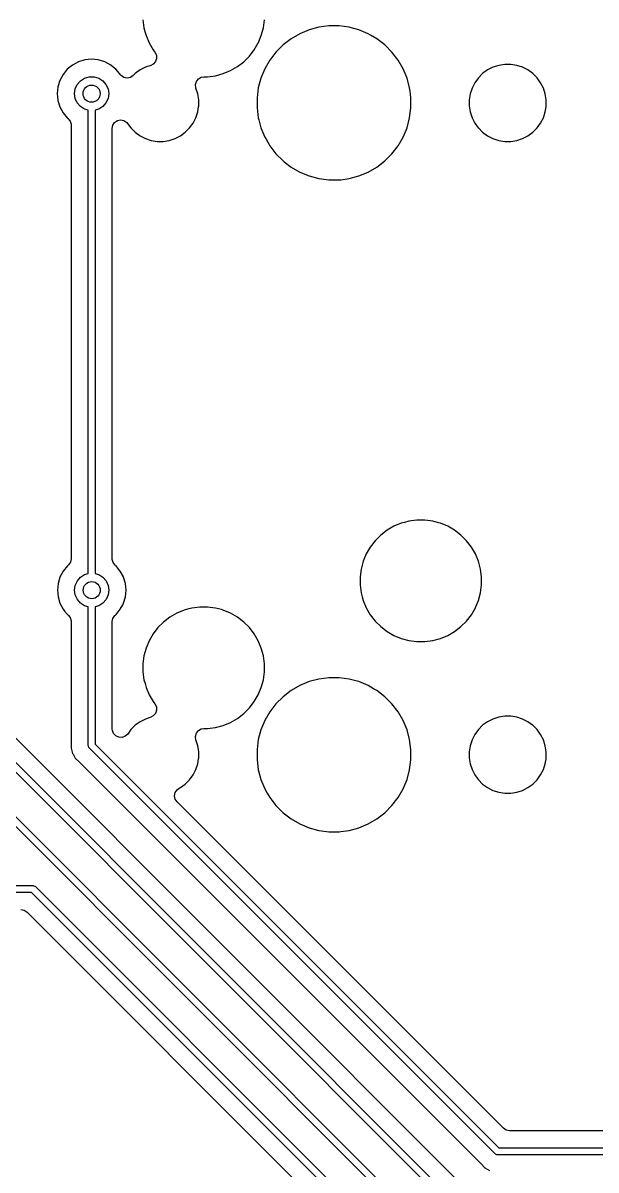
# Model space of a CAD drawing. Extents: x 17 to 170, y -181 to -32.
# Drawn here: x 97.33 to 114.09, y -122.61 to -89.09 of the extents above; entities that cross this region are included whole.
import ezdxf

# ---------------------------------------------------------------- set-up
doc = ezdxf.new("R2010")
doc.units = 0
doc.layers.add('BLACK', color=7, linetype='CONTINUOUS')

msp = doc.modelspace()

# ---------------------------------------------------------------- linework, layer by layer
at = {"layer": 'BLACK', "linetype": 'CONTINUOUS'}
for p, q in [((100.8395, -89.001372), (100.869879, -89.232126)), ((104.360121, -89.232126), (104.3905, -89.001372)), ((106.277493, -89.1745), (105.985011, -89.213006)), ((106.277494, -89.1745), (106.277493, -89.1745)), ((106.572506, -89.1745), (106.277494, -89.1745)), ((106.572507, -89.1745), (106.572506, -89.1745)), ((106.864989, -89.213006), (106.572507, -89.1745)), ((100.869879, -89.232126), (100.898975, -89.340712)), ((100.898975, -89.340712), (100.93012, -89.456948)), ((100.93012, -89.456948), (101.019179, -89.671958)), ((104.216636, -89.657917), (104.299879, -89.456948)), ((104.299879, -89.456945), (104.299882, -89.45694)), ((104.299879, -89.456948), (104.299879, -89.456945)), ((104.299882, -89.45694), (104.360121, -89.232126)), ((105.427496, -89.402255), (105.17201, -89.549759)), ((105.4275, -89.402253), (105.427496, -89.402255)), ((105.700049, -89.28936), (105.4275, -89.402253)), ((105.985011, -89.213006), (105.700049, -89.28936)), ((106.864993, -89.213007), (106.864988, -89.213006)), ((106.864988, -89.213006), (106.864989, -89.213006)), ((106.962131, -89.239035), (106.864993, -89.213007)), ((107.14995, -89.28936), (106.962131, -89.239035)), ((107.422499, -89.402253), (107.14995, -89.28936)), ((107.422503, -89.402255), (107.422499, -89.402253)), ((107.422505, -89.402256), (107.422503, -89.402255)), ((107.422507, -89.402257), (107.422505, -89.402256)), ((107.489551, -89.440965), (107.422507, -89.402257)), ((107.677989, -89.549759), (107.489551, -89.440965)), ((101.019179, -89.671958), (101.019184, -89.671967)), ((101.019184, -89.671967), (101.019185, -89.671969)), ((101.019185, -89.671969), (101.135558, -89.873532)), ((104.094442, -89.873532), (104.210815, -89.671969)), ((104.210815, -89.671969), (104.216636, -89.657917)), ((104.937963, -89.729349), (104.729349, -89.937963)), ((105.172005, -89.549762), (104.937963, -89.729349)), ((105.17201, -89.549759), (105.172005, -89.549762)), ((107.677994, -89.549762), (107.677989, -89.549759)), ((107.912036, -89.729349), (107.677994, -89.549762)), ((107.912037, -89.72935), (107.912036, -89.729349)), ((107.912042, -89.729354), (107.912037, -89.72935)), ((108.120646, -89.937958), (107.912042, -89.729354)), ((99.142042, -90.167927), (98.953448, -90.225137)), ((99.338174, -90.148611), (99.142042, -90.167927)), ((99.534305, -90.167927), (99.338174, -90.148611)), ((99.722899, -90.225137), (99.534305, -90.167927)), ((101.135558, -89.873532), (101.13556, -89.873535)), ((101.13556, -89.873535), (101.135561, -89.873536)), ((101.135561, -89.873536), (101.188925, -89.943082)), ((101.188925, -89.943082), (101.231896, -90.030217)), ((101.23825, -90.127164), (101.20702, -90.219163)), ((101.231896, -90.030217), (101.23825, -90.127164)), ((103.788181, -90.222756), (103.952756, -90.058181)), ((103.952756, -90.058181), (104.094442, -89.873532)), ((104.549759, -90.17201), (104.402255, -90.427496)), ((104.549762, -90.172005), (104.549759, -90.17201)), ((104.729349, -89.937963), (104.549762, -90.172005)), ((108.300238, -90.172006), (108.120646, -89.937958)), ((108.447743, -90.427493), (108.300238, -90.172006)), ((98.627288, -90.443072), (98.502262, -90.595415)), ((98.627294, -90.443066), (98.627288, -90.443072)), ((98.779637, -90.31804), (98.627294, -90.443066)), ((98.95344, -90.22514), (98.779637, -90.31804)), ((98.953448, -90.225137), (98.95344, -90.22514)), ((99.722907, -90.22514), (99.722899, -90.225137)), ((99.89671, -90.31804), (99.722907, -90.22514)), ((99.971718, -90.379598), (99.89671, -90.31804)), ((100.049057, -90.443069), (99.971718, -90.379598)), ((100.15037, -90.566519), (100.049057, -90.443069)), ((100.75511, -90.462385), (100.611787, -90.566516)), ((100.912947, -90.381963), (100.75511, -90.462385)), ((100.912965, -90.381955), (100.912947, -90.381963)), ((101.068325, -90.331476), (100.912965, -90.381955)), ((101.142961, -90.292208), (101.068325, -90.331476)), ((101.20702, -90.219163), (101.142961, -90.292208)), ((103.186948, -90.569879), (103.401958, -90.48082)), ((103.401958, -90.48082), (103.401961, -90.480818)), ((103.401961, -90.480818), (103.401969, -90.480815)), ((103.401969, -90.480815), (103.603532, -90.364442)), ((103.603532, -90.364442), (103.788181, -90.222756)), ((104.402253, -90.4275), (104.28936, -90.700049)), ((104.402255, -90.427496), (104.402253, -90.4275)), ((108.560639, -90.700048), (108.447743, -90.427493)), ((110.91511, -90.462385), (110.771789, -90.566514)), ((111.072947, -90.381963), (110.91511, -90.462385)), ((111.072956, -90.381959), (111.072947, -90.381963)), ((111.072958, -90.381958), (111.072956, -90.381958)), ((111.072956, -90.381958), (111.072956, -90.381959)), ((111.241445, -90.327214), (111.072958, -90.381958)), ((111.241448, -90.327213), (111.241445, -90.327214)), ((111.24145, -90.327213), (111.241448, -90.327213)), ((111.241456, -90.327211), (111.24145, -90.327213)), ((111.416411, -90.2995), (111.241456, -90.327211)), ((111.416421, -90.2995), (111.416411, -90.2995)), ((111.593579, -90.2995), (111.416421, -90.2995)), ((111.593588, -90.2995), (111.593579, -90.2995)), ((111.768543, -90.327211), (111.593588, -90.2995)), ((111.768549, -90.327213), (111.768543, -90.327211)), ((111.768555, -90.327214), (111.768549, -90.327213)), ((111.937042, -90.381958), (111.768555, -90.327214)), ((111.93705, -90.381962), (111.937042, -90.381958)), ((111.937052, -90.381963), (111.93705, -90.381962)), ((112.094889, -90.462385), (111.937052, -90.381963)), ((112.23821, -90.566514), (112.094889, -90.462385)), ((98.409359, -90.769226), (98.352149, -90.95782)), ((98.409362, -90.769218), (98.409359, -90.769226)), ((98.502262, -90.595415), (98.409362, -90.769218)), ((98.917547, -90.883632), (99.010744, -90.776077)), ((99.010744, -90.776077), (99.130466, -90.699136)), ((99.130466, -90.699136), (99.267017, -90.659041)), ((99.267017, -90.659041), (99.409331, -90.659041)), ((99.409331, -90.659041), (99.545882, -90.699136)), ((99.545882, -90.699136), (99.665604, -90.776077)), ((99.665604, -90.776077), (99.758801, -90.883632)), ((100.181845, -90.604871), (100.15037, -90.566519)), ((100.182502, -90.604331), (100.181845, -90.604871)), ((100.200229, -90.625931), (100.182502, -90.604331)), ((100.28101, -90.679908), (100.200229, -90.625931)), ((100.376298, -90.698863), (100.28101, -90.679908)), ((100.471586, -90.67991), (100.376298, -90.698863)), ((100.552368, -90.625934), (100.471586, -90.67991)), ((100.611783, -90.566519), (100.552368, -90.625934)), ((100.611787, -90.566516), (100.611783, -90.566519)), ((102.374507, -90.889962), (102.400879, -90.796455)), ((102.400879, -90.796455), (102.461028, -90.720158)), ((102.461028, -90.720158), (102.545795, -90.672686)), ((102.545795, -90.672686), (102.622739, -90.6605)), ((102.622739, -90.6605), (102.731372, -90.6605)), ((102.731372, -90.6605), (102.962126, -90.630121)), ((102.962126, -90.630121), (103.18694, -90.569882)), ((103.18694, -90.569882), (103.186945, -90.569879)), ((103.186945, -90.569879), (103.186948, -90.569879)), ((104.28936, -90.700049), (104.213006, -90.985011)), ((108.636993, -90.985007), (108.560639, -90.700048)), ((110.542385, -90.83511), (110.461963, -90.992947)), ((110.646514, -90.691789), (110.542385, -90.83511)), ((110.771789, -90.566514), (110.646514, -90.691789)), ((112.238214, -90.566517), (112.23821, -90.566514)), ((112.363483, -90.691786), (112.238214, -90.566517)), ((112.467614, -90.83511), (112.363483, -90.691786)), ((112.548042, -90.992958), (112.467614, -90.83511)), ((98.352149, -90.95782), (98.332833, -91.153952)), ((98.332833, -91.153952), (98.352149, -91.350083)), ((98.838174, -91.153952), (98.858428, -91.013086)), ((98.858428, -91.294818), (98.838174, -91.153952)), ((98.858428, -91.013086), (98.917547, -90.883632)), ((99.758801, -90.883632), (99.81792, -91.013086)), ((99.81792, -91.013086), (99.838174, -91.153952)), ((99.838174, -91.153952), (99.81792, -91.294818)), ((102.385925, -90.986444), (102.374507, -90.889962)), ((102.38804, -90.992955), (102.385925, -90.986444)), ((102.388042, -90.992958), (102.38804, -90.992955)), ((102.442786, -91.161445), (102.388042, -90.992958)), ((102.442787, -91.161454), (102.442786, -91.161445)), ((102.442788, -91.161456), (102.442787, -91.161454)), ((102.461167, -91.277493), (102.442788, -91.161456)), ((104.213006, -90.985011), (104.1745, -91.277493)), ((108.649323, -91.078663), (108.636993, -90.985007)), ((108.67496, -91.273396), (108.649323, -91.078663)), ((110.407211, -91.161456), (110.3795, -91.336411)), ((110.407213, -91.16145), (110.407211, -91.161456)), ((110.407214, -91.161445), (110.407213, -91.161448)), ((110.407213, -91.161448), (110.407213, -91.16145)), ((110.461958, -90.992958), (110.407214, -91.161445)), ((110.461963, -90.992947), (110.461958, -90.992956)), ((110.461958, -90.992956), (110.461958, -90.992958)), ((112.602786, -91.161445), (112.548042, -90.992958)), ((112.602787, -91.161454), (112.602786, -91.161445)), ((112.602788, -91.161456), (112.602787, -91.161454)), ((112.630499, -91.336411), (112.602788, -91.161456)), ((98.352149, -91.350083), (98.409359, -91.538677)), ((98.917547, -91.424272), (98.858428, -91.294818)), ((99.010744, -91.531827), (98.917547, -91.424272)), ((99.758801, -91.424272), (99.665604, -91.531827)), ((99.81792, -91.294818), (99.758801, -91.424272)), ((102.470499, -91.336411), (102.461167, -91.277493)), ((102.466524, -91.538685), (102.470499, -91.513588)), ((102.4705, -91.336423), (102.470499, -91.336411)), ((102.470499, -91.513588), (102.4705, -91.513576)), ((102.4705, -91.513576), (102.4705, -91.336423)), ((104.1745, -91.277493), (104.1745, -91.572506)), ((108.6755, -91.277494), (108.67496, -91.273396)), ((108.6755, -91.336411), (108.6755, -91.277494)), ((108.6755, -91.572506), (108.6755, -91.336411)), ((110.3795, -91.336411), (110.3795, -91.513588)), ((110.3795, -91.513588), (110.407211, -91.688543)), ((112.626524, -91.538685), (112.630499, -91.513588)), ((112.6305, -91.336423), (112.630499, -91.336411)), ((112.630499, -91.513588), (112.6305, -91.513576)), ((112.6305, -91.513576), (112.6305, -91.336423)), ((98.409359, -91.538677), (98.409362, -91.538685)), ((98.409362, -91.538685), (98.502262, -91.712488)), ((98.502262, -91.712488), (98.502264, -91.71249)), ((98.502264, -91.71249), (98.627291, -91.864835)), ((99.130466, -91.608768), (99.010744, -91.531827)), ((99.238174, -91.640393), (99.130466, -91.608768)), ((99.238174, -105.180678), (99.238174, -91.640393)), ((99.545882, -91.608768), (99.438174, -91.640393)), ((99.438174, -91.640393), (99.438174, -105.178533)), ((99.665604, -91.531827), (99.545882, -91.608768)), ((102.307614, -92.01489), (102.388042, -91.857042)), ((102.388042, -91.857042), (102.442786, -91.688555)), ((102.442786, -91.688555), (102.466524, -91.538685)), ((104.1745, -91.572506), (104.212985, -91.864831)), ((108.636993, -91.864993), (108.6755, -91.572506)), ((110.407211, -91.688543), (110.407213, -91.688549)), ((110.407213, -91.688549), (110.407214, -91.688555)), ((110.407214, -91.688555), (110.461958, -91.857042)), ((110.461958, -91.857042), (110.461959, -91.857043)), ((110.461959, -91.857043), (110.461963, -91.857052)), ((110.461963, -91.857052), (110.542385, -92.014889)), ((112.467614, -92.01489), (112.548042, -91.857042)), ((112.548042, -91.857042), (112.602786, -91.688555)), ((112.602786, -91.688555), (112.626524, -91.538685)), ((98.627291, -91.864835), (98.646639, -91.880714)), ((98.646639, -91.880714), (98.708272, -91.955814)), ((98.708272, -91.955814), (98.736475, -92.048786)), ((98.736475, -92.048786), (98.737674, -92.073192)), ((98.737674, -92.073192), (98.737674, -104.749804)), ((99.938674, -92.170516), (99.957628, -92.075228)), ((99.938674, -100.831912), (99.938674, -92.170516)), ((99.957628, -92.075228), (100.011604, -91.994446)), ((100.011604, -91.994446), (100.092386, -91.94047)), ((100.092386, -91.94047), (100.187674, -91.921516)), ((100.187674, -91.921516), (100.282962, -91.94047)), ((100.282962, -91.94047), (100.363744, -91.994446)), ((100.363744, -91.994446), (100.389118, -92.024155)), ((100.389118, -92.024155), (100.486517, -92.158214)), ((100.486517, -92.158214), (100.611786, -92.283483)), ((102.078214, -92.283483), (102.203483, -92.158214)), ((102.203483, -92.158214), (102.307614, -92.01489)), ((104.212985, -91.864831), (104.213007, -91.864993)), ((104.213007, -91.864993), (104.228152, -91.921516)), ((104.228152, -91.921516), (104.28936, -92.14995)), ((104.28936, -92.14995), (104.402253, -92.422499)), ((108.447743, -92.422507), (108.560639, -92.149952)), ((108.560639, -92.149952), (108.636993, -91.864993)), ((110.542385, -92.014889), (110.640513, -92.14995)), ((110.640513, -92.14995), (110.646517, -92.158214)), ((110.646517, -92.158214), (110.771786, -92.283483)), ((112.238214, -92.283483), (112.363483, -92.158214)), ((112.363483, -92.158214), (112.467614, -92.01489)), ((100.611786, -92.283483), (100.75511, -92.387614)), ((100.75511, -92.387614), (100.912958, -92.468042)), ((100.912958, -92.468042), (101.081445, -92.522786)), ((101.081445, -92.522786), (101.081454, -92.522787)), ((101.081454, -92.522787), (101.081456, -92.522788)), ((101.081456, -92.522788), (101.256411, -92.550499)), ((101.433588, -92.550499), (101.608543, -92.522788)), ((101.608543, -92.522787), (101.608555, -92.522786)), ((101.608543, -92.522788), (101.608543, -92.522787)), ((101.608555, -92.522786), (101.777042, -92.468042)), ((101.777042, -92.468042), (101.93489, -92.387614)), ((101.93489, -92.387614), (102.078214, -92.283483)), ((104.402253, -92.422499), (104.402255, -92.422503)), ((104.402255, -92.422503), (104.402257, -92.422507)), ((104.402257, -92.422507), (104.428547, -92.468042)), ((104.428547, -92.468042), (104.549759, -92.677989)), ((108.300238, -92.677994), (108.447743, -92.422507)), ((110.771786, -92.283483), (110.91511, -92.387614)), ((110.91511, -92.387614), (111.072958, -92.468042)), ((111.072958, -92.468042), (111.241445, -92.522786)), ((111.241445, -92.522786), (111.241454, -92.522787)), ((111.241454, -92.522787), (111.241456, -92.522788)), ((111.241456, -92.522788), (111.416411, -92.550499)), ((111.593588, -92.550499), (111.768543, -92.522788)), ((111.768543, -92.522787), (111.768555, -92.522786)), ((111.768543, -92.522788), (111.768543, -92.522787)), ((111.768555, -92.522786), (111.937042, -92.468042)), ((111.937042, -92.468042), (112.09489, -92.387614)), ((112.09489, -92.387614), (112.238214, -92.283483)), ((101.256411, -92.550499), (101.256418, -92.550499)), ((101.256418, -92.550499), (101.256421, -92.5505)), ((101.256421, -92.5505), (101.256424, -92.5505)), ((101.256424, -92.5505), (101.433576, -92.5505)), ((101.433576, -92.5505), (101.433579, -92.5505)), ((101.433579, -92.5505), (101.433582, -92.550499)), ((101.433582, -92.550499), (101.433588, -92.550499)), ((104.549759, -92.677989), (104.549762, -92.677994)), ((104.549762, -92.677994), (104.727478, -92.909598)), ((108.120646, -92.912042), (108.300238, -92.677994)), ((111.416411, -92.550499), (111.416418, -92.550499)), ((111.416418, -92.550499), (111.416421, -92.5505)), ((111.416421, -92.5505), (111.416424, -92.5505)), ((111.416424, -92.5505), (111.593576, -92.5505)), ((111.593576, -92.5505), (111.593579, -92.5505)), ((111.593579, -92.5505), (111.593582, -92.550499)), ((111.593582, -92.550499), (111.593588, -92.550499)), ((104.727478, -92.909598), (104.729354, -92.912042)), ((104.729354, -92.912042), (104.937958, -93.120646)), ((104.937958, -93.120646), (104.937962, -93.120649)), ((104.937962, -93.120649), (104.937963, -93.12065)), ((104.937963, -93.12065), (104.969703, -93.145005)), ((104.969703, -93.145005), (105.172006, -93.300238)), ((107.677994, -93.300238), (107.912042, -93.120646)), ((107.912042, -93.120646), (108.120646, -92.912042)), ((105.172006, -93.300238), (105.427493, -93.447743)), ((105.427493, -93.447743), (105.700048, -93.560639)), ((107.149952, -93.560639), (107.422507, -93.447743)), ((107.422507, -93.447743), (107.677994, -93.300238)), ((105.700048, -93.560639), (105.985007, -93.636993)), ((105.985007, -93.636993), (106.204372, -93.665873)), ((106.204372, -93.665873), (106.277493, -93.6755)), ((106.277493, -93.6755), (106.277494, -93.6755)), ((106.277494, -93.6755), (106.572507, -93.6755)), ((106.572507, -93.6755), (106.621253, -93.669082)), ((106.621253, -93.669082), (106.864993, -93.636993)), ((106.864993, -93.636993), (107.149952, -93.560639)), ((99.938674, -104.74381), (99.938674, -100.831912)), ((111.279723, -125.148255), (89.654289, -103.522822)), ((89.825, -103.410689), (111.391854, -124.977544)), ((111.526239, -124.404114), (90.39843, -103.276305)), ((107.976467, -103.915558), (107.791819, -104.057244)), ((108.178032, -103.799184), (107.976467, -103.915558)), ((108.178041, -103.799179), (108.178032, -103.799184)), ((108.393051, -103.71012), (108.178041, -103.799179)), ((108.488354, -103.684584), (108.393051, -103.71012)), ((108.617874, -103.649879), (108.488354, -103.684584)), ((108.617878, -103.649878), (108.617874, -103.649879)), ((108.61788, -103.649878), (108.617878, -103.649878)), ((108.848628, -103.6195), (108.61788, -103.649878)), ((109.081372, -103.6195), (108.848628, -103.6195)), ((109.312119, -103.649878), (109.081372, -103.6195)), ((109.312126, -103.649879), (109.312119, -103.649878)), ((109.484225, -103.695993), (109.312126, -103.649879)), ((109.536948, -103.71012), (109.484225, -103.695993)), ((109.751958, -103.799179), (109.536948, -103.71012)), ((109.751967, -103.799184), (109.751958, -103.799179)), ((109.751969, -103.799185), (109.751967, -103.799184)), ((109.953532, -103.915558), (109.751969, -103.799185)), ((110.138181, -104.057244), (109.953532, -103.915558)), ((107.627244, -104.221819), (107.485558, -104.406467)), ((107.627247, -104.221815), (107.627244, -104.221819)), ((107.791815, -104.057247), (107.627247, -104.221815)), ((107.791819, -104.057244), (107.791815, -104.057247)), ((110.302756, -104.221819), (110.138181, -104.057244)), ((110.444442, -104.406468), (110.302756, -104.221819)), ((107.485558, -104.406467), (107.369184, -104.608032)), ((110.560815, -104.608031), (110.444442, -104.406468)), ((89.74276, -104.917016), (109.416633, -124.59089)), ((98.664744, -104.925874), (98.646639, -104.942283)), ((98.71872, -104.845092), (98.664744, -104.925874)), ((98.737674, -104.749804), (98.71872, -104.845092)), ((99.939873, -104.768212), (99.938674, -104.74381)), ((99.968074, -104.861184), (99.939873, -104.768212)), ((100.029707, -104.936287), (99.968074, -104.861184)), ((100.044315, -104.948276), (100.029707, -104.936287)), ((107.269797, -104.861578), (107.219879, -105.047874)), ((107.28012, -104.823051), (107.269797, -104.861578)), ((107.369179, -104.608041), (107.28012, -104.823051)), ((107.369184, -104.608032), (107.369179, -104.608041)), ((110.560815, -104.608032), (110.560815, -104.608031)), ((110.56082, -104.608041), (110.560815, -104.608032)), ((110.649879, -104.823051), (110.56082, -104.608041)), ((110.64988, -104.823055), (110.649879, -104.823051)), ((110.649882, -104.82306), (110.64988, -104.823055)), ((110.710121, -105.047874), (110.649882, -104.82306)), ((109.245923, -124.703022), (89.630627, -105.087727)), ((98.505914, -105.107511), (98.413014, -105.281314)), ((98.630945, -104.955162), (98.505914, -105.107511)), ((98.646639, -104.942283), (98.630945, -104.955162)), ((99.014396, -105.288173), (99.134118, -105.211232)), ((99.134118, -105.211232), (99.238174, -105.180678)), ((99.438174, -105.178533), (99.549534, -105.211232)), ((99.549534, -105.211232), (99.669256, -105.288173)), ((100.052709, -104.955165), (100.044315, -104.948276)), ((100.128794, -105.047874), (100.052709, -104.955165)), ((100.177737, -105.107511), (100.128794, -105.047874)), ((100.269201, -105.278628), (100.177737, -105.107511)), ((107.219879, -105.047874), (107.1895, -105.278628)), ((110.7405, -105.278628), (110.710121, -105.047874)), ((98.355801, -105.469916), (98.336485, -105.666048)), ((98.413011, -105.281322), (98.355801, -105.469916)), ((98.413014, -105.281314), (98.413011, -105.281322)), ((98.841826, -105.666048), (98.86208, -105.525182)), ((98.86208, -105.525182), (98.921199, -105.395728)), ((98.921199, -105.395728), (99.014396, -105.288173)), ((99.669256, -105.288173), (99.762453, -105.395728)), ((99.762453, -105.395728), (99.821572, -105.525182)), ((99.821572, -105.525182), (99.841826, -105.666048)), ((100.270637, -105.281314), (100.269201, -105.278628)), ((100.270638, -105.281318), (100.270637, -105.281314)), ((100.27064, -105.281321), (100.270638, -105.281318)), ((100.32785, -105.469916), (100.27064, -105.281321)), ((100.347167, -105.666048), (100.32785, -105.469916)), ((107.1895, -105.278628), (107.1895, -105.511372)), ((107.1895, -105.511372), (107.219879, -105.742126)), ((110.710121, -105.742126), (110.7405, -105.511372)), ((110.7405, -105.511372), (110.7405, -105.278628)), ((98.336485, -105.666048), (98.355801, -105.862179)), ((98.355801, -105.862179), (98.413011, -106.050773)), ((98.86208, -105.806914), (98.841826, -105.666048)), ((98.921199, -105.936368), (98.86208, -105.806914)), ((99.014396, -106.043923), (98.921199, -105.936368)), ((99.762453, -105.936368), (99.669256, -106.043923)), ((99.821572, -105.806914), (99.762453, -105.936368)), ((99.841826, -105.666048), (99.821572, -105.806914)), ((100.27064, -106.050775), (100.32785, -105.86218)), ((100.32785, -105.86218), (100.347167, -105.666048)), ((107.219879, -105.742126), (107.252048, -105.86218)), ((107.252048, -105.86218), (107.28012, -105.966948)), ((110.649882, -105.96694), (110.710121, -105.742126)), ((98.413011, -106.050773), (98.413014, -106.050781)), ((98.413014, -106.050781), (98.505914, -106.224584)), ((98.505914, -106.224584), (98.549676, -106.277908)), ((98.549676, -106.277908), (98.630943, -106.376931)), ((99.134118, -106.120864), (99.014396, -106.043923)), ((99.241826, -106.152489), (99.134118, -106.120864)), ((99.241826, -110.204238), (99.241826, -106.152489)), ((99.549534, -106.120864), (99.441826, -106.152489)), ((99.441826, -106.152489), (99.441826, -110.162816)), ((99.669256, -106.043923), (99.549534, -106.120864)), ((100.052709, -106.376931), (100.177736, -106.224586)), ((100.177736, -106.224586), (100.249456, -106.090408)), ((100.249456, -106.090408), (100.270637, -106.050781)), ((100.270637, -106.050779), (100.27064, -106.050775)), ((100.270637, -106.050781), (100.270637, -106.050779)), ((102.043051, -106.25012), (101.828041, -106.339179)), ((102.138354, -106.224584), (102.043051, -106.25012)), ((102.267874, -106.189879), (102.138354, -106.224584)), ((102.267878, -106.189878), (102.267874, -106.189879)), ((102.26788, -106.189878), (102.267878, -106.189878)), ((102.498628, -106.1595), (102.26788, -106.189878)), ((102.731372, -106.1595), (102.498628, -106.1595)), ((102.962119, -106.189878), (102.731372, -106.1595)), ((102.962126, -106.189879), (102.962119, -106.189878)), ((103.134225, -106.235993), (102.962126, -106.189879)), ((103.186948, -106.25012), (103.134225, -106.235993)), ((103.401958, -106.339179), (103.186948, -106.25012)), ((107.28012, -105.966948), (107.369179, -106.181958)), ((107.369179, -106.181958), (107.369184, -106.181967)), ((107.369184, -106.181967), (107.369185, -106.181969)), ((107.369185, -106.181969), (107.485558, -106.383532)), ((110.444442, -106.383532), (110.560815, -106.181969)), ((110.560815, -106.181969), (110.564204, -106.173789)), ((110.564204, -106.173789), (110.649879, -105.966948)), ((110.649879, -105.966945), (110.649882, -105.96694)), ((110.649879, -105.966948), (110.649879, -105.966945)), ((98.630943, -106.376931), (98.650291, -106.39281)), ((98.650291, -106.39281), (98.711924, -106.46791)), ((98.711924, -106.46791), (98.740127, -106.560882)), ((98.740127, -106.560882), (98.741326, -106.585288)), ((98.741326, -106.585288), (98.741326, -110.109903)), ((99.942326, -106.585288), (99.96128, -106.49)), ((99.942326, -109.724456), (99.942326, -106.585288)), ((99.96128, -106.49), (100.015256, -106.409218)), ((100.015256, -106.409218), (100.033354, -106.392815)), ((100.033354, -106.392815), (100.052709, -106.376931)), ((101.441815, -106.597247), (101.277247, -106.761815)), ((101.441819, -106.597244), (101.441815, -106.597247)), ((101.626467, -106.455558), (101.441819, -106.597244)), ((101.828032, -106.339184), (101.626467, -106.455558)), ((101.828041, -106.339179), (101.828032, -106.339184)), ((103.401967, -106.339184), (103.401958, -106.339179)), ((103.401969, -106.339185), (103.401967, -106.339184)), ((103.603532, -106.455558), (103.401969, -106.339185)), ((103.788181, -106.597244), (103.603532, -106.455558)), ((103.952756, -106.761819), (103.788181, -106.597244)), ((107.485558, -106.383532), (107.627244, -106.568181)), ((107.627244, -106.568181), (107.791819, -106.732756)), ((110.138181, -106.732756), (110.302756, -106.568181)), ((110.302756, -106.568181), (110.444442, -106.383532)), ((101.135558, -106.946467), (101.019184, -107.148032)), ((101.277244, -106.761819), (101.135558, -106.946467)), ((101.277247, -106.761815), (101.277244, -106.761819)), ((104.094442, -106.946468), (103.952756, -106.761819)), ((104.210815, -107.148031), (104.094442, -106.946468)), ((107.791819, -106.732756), (107.976468, -106.874442)), ((107.976468, -106.874442), (108.178031, -106.990815)), ((109.751969, -106.990815), (109.953532, -106.874442)), ((109.953532, -106.874442), (110.138181, -106.732756)), ((101.019179, -107.148041), (100.93012, -107.363051)), ((101.019184, -107.148032), (101.019179, -107.148041)), ((104.210815, -107.148032), (104.210815, -107.148031)), ((104.21082, -107.148041), (104.210815, -107.148032)), ((104.299879, -107.363051), (104.21082, -107.148041)), ((108.178031, -106.990815), (108.178034, -106.990816)), ((108.178034, -106.990816), (108.178041, -106.99082)), ((108.178041, -106.99082), (108.393051, -107.079879)), ((108.393051, -107.079879), (108.393055, -107.07988)), ((108.393055, -107.07988), (108.39306, -107.079882)), ((108.39306, -107.079882), (108.617874, -107.140121)), ((108.617874, -107.140121), (108.848628, -107.1705)), ((108.848628, -107.1705), (109.081372, -107.1705)), ((109.081372, -107.1705), (109.312126, -107.140121)), ((109.312126, -107.140121), (109.53694, -107.079882)), ((109.53694, -107.079882), (109.536945, -107.079879)), ((109.536945, -107.079879), (109.536948, -107.079879)), ((109.536948, -107.079879), (109.751958, -106.99082)), ((109.751958, -106.99082), (109.751961, -106.990818)), ((109.751961, -106.990818), (109.751969, -106.990815)), ((100.869879, -107.587874), (100.8395, -107.818628)), ((100.930118, -107.36306), (100.869879, -107.587874)), ((100.93012, -107.363051), (100.930118, -107.36306)), ((104.29988, -107.363055), (104.299879, -107.363051)), ((104.299882, -107.36306), (104.29988, -107.363055)), ((104.360121, -107.587874), (104.299882, -107.36306)), ((104.3905, -107.818628), (104.360121, -107.587874)), ((100.8395, -107.818628), (100.8395, -108.051372)), ((104.3905, -108.051372), (104.3905, -107.818628)), ((100.8395, -108.051372), (100.869879, -108.282126)), ((100.869879, -108.282126), (100.900122, -108.394994)), ((104.299882, -108.50694), (104.360121, -108.282126)), ((104.360121, -108.282126), (104.3905, -108.051372)), ((105.985011, -108.263006), (105.700049, -108.33936)), ((106.277493, -108.2245), (105.985011, -108.263006)), ((106.277494, -108.2245), (106.277493, -108.2245)), ((106.572506, -108.2245), (106.277494, -108.2245)), ((106.572507, -108.2245), (106.572506, -108.2245)), ((106.864989, -108.263006), (106.572507, -108.2245)), ((106.864993, -108.263007), (106.864988, -108.263006)), ((106.864988, -108.263006), (106.864989, -108.263006)), ((107.026555, -108.306297), (106.864993, -108.263007)), ((100.900122, -108.394994), (100.93012, -108.506948)), ((100.93012, -108.506948), (101.019179, -108.721958)), ((104.228595, -108.679046), (104.299879, -108.506948)), ((104.299879, -108.506945), (104.299882, -108.50694)), ((104.299879, -108.506948), (104.299879, -108.506945)), ((105.172005, -108.599762), (104.937963, -108.779349)), ((105.17201, -108.599759), (105.172005, -108.599762)), ((105.427496, -108.452255), (105.17201, -108.599759)), ((105.4275, -108.452253), (105.427496, -108.452255)), ((105.700049, -108.33936), (105.4275, -108.452253)), ((107.14995, -108.33936), (107.026555, -108.306297)), ((107.422499, -108.452253), (107.14995, -108.33936)), ((107.422503, -108.452255), (107.422499, -108.452253)), ((107.422505, -108.452256), (107.422503, -108.452255)), ((107.422507, -108.452257), (107.422505, -108.452256)), ((107.583697, -108.54532), (107.422507, -108.452257)), ((107.677989, -108.599759), (107.583697, -108.54532)), ((107.677994, -108.599762), (107.677989, -108.599759)), ((107.912036, -108.779349), (107.677994, -108.599762)), ((101.019179, -108.721958), (101.019184, -108.721967)), ((101.019184, -108.721967), (101.019185, -108.721969)), ((101.019185, -108.721969), (101.135558, -108.923532)), ((101.135558, -108.923532), (101.13556, -108.923535)), ((101.13556, -108.923535), (101.135561, -108.923536)), ((101.135561, -108.923536), (101.188925, -108.993082)), ((103.952756, -109.108181), (104.094442, -108.923532)), ((104.094442, -108.923532), (104.210815, -108.721969)), ((104.210815, -108.721969), (104.228595, -108.679046)), ((104.937963, -108.779349), (104.729349, -108.987963)), ((107.912037, -108.77935), (107.912036, -108.779349)), ((107.912042, -108.779354), (107.912037, -108.77935)), ((108.120646, -108.987958), (107.912042, -108.779354)), ((101.20702, -109.269163), (101.142961, -109.342208)), ((101.188925, -108.993082), (101.231896, -109.080217)), ((101.23825, -109.177164), (101.20702, -109.269163)), ((101.231896, -109.080217), (101.23825, -109.177164)), ((103.603532, -109.414442), (103.788181, -109.272756)), ((103.788181, -109.272756), (103.952756, -109.108181)), ((104.549759, -109.22201), (104.402255, -109.477496)), ((104.549762, -109.222005), (104.549759, -109.22201)), ((104.729349, -108.987963), (104.549762, -109.222005)), ((108.300238, -109.222006), (108.120646, -108.987958)), ((108.447743, -109.477493), (108.300238, -109.222006)), ((100.611789, -109.616514), (100.486513, -109.74179)), ((100.75511, -109.512385), (100.611789, -109.616514)), ((100.912947, -109.431963), (100.75511, -109.512385)), ((100.912965, -109.431955), (100.912947, -109.431963)), ((101.068325, -109.381476), (100.912965, -109.431955)), ((101.142961, -109.342208), (101.068325, -109.381476)), ((102.962126, -109.680121), (103.18694, -109.619882)), ((103.18694, -109.619882), (103.186945, -109.619879)), ((103.186945, -109.619879), (103.186948, -109.619879)), ((103.186948, -109.619879), (103.401958, -109.53082)), ((103.401958, -109.53082), (103.401961, -109.530818)), ((103.401961, -109.530818), (103.401969, -109.530815)), ((103.401969, -109.530815), (103.603532, -109.414442)), ((104.402253, -109.4775), (104.28936, -109.750049)), ((104.402255, -109.477496), (104.402253, -109.4775)), ((108.560639, -109.750048), (108.447743, -109.477493)), ((110.771789, -109.616514), (110.646514, -109.741789)), ((110.91511, -109.512385), (110.771789, -109.616514)), ((111.072947, -109.431963), (110.91511, -109.512385)), ((111.072956, -109.431959), (111.072947, -109.431963)), ((111.072958, -109.431958), (111.072956, -109.431958)), ((111.072956, -109.431958), (111.072956, -109.431959)), ((111.241445, -109.377214), (111.072958, -109.431958)), ((111.241448, -109.377213), (111.241445, -109.377214)), ((111.24145, -109.377213), (111.241448, -109.377213)), ((111.241456, -109.377211), (111.24145, -109.377213)), ((111.416411, -109.3495), (111.241456, -109.377211)), ((111.416421, -109.3495), (111.416411, -109.3495)), ((111.593579, -109.3495), (111.416421, -109.3495)), ((111.593588, -109.3495), (111.593579, -109.3495)), ((111.768543, -109.377211), (111.593588, -109.3495)), ((111.768549, -109.377213), (111.768543, -109.377211)), ((111.768555, -109.377214), (111.768549, -109.377213)), ((111.937042, -109.431958), (111.768555, -109.377214)), ((111.93705, -109.431962), (111.937042, -109.431958)), ((111.937052, -109.431963), (111.93705, -109.431962)), ((112.094889, -109.512385), (111.937052, -109.431963)), ((112.230769, -109.611108), (112.094889, -109.512385)), ((112.238214, -109.616517), (112.230769, -109.611108)), ((112.363483, -109.741786), (112.238214, -109.616517)), ((99.945391, -109.763407), (99.942326, -109.724456)), ((99.979018, -109.854557), (99.945391, -109.763407)), ((100.044966, -109.9259), (99.979018, -109.854557)), ((100.133197, -109.966576), (100.044966, -109.9259)), ((100.230277, -109.970391), (100.133197, -109.966576)), ((100.321427, -109.936764), (100.230277, -109.970391)), ((100.39277, -109.870816), (100.321427, -109.936764)), ((100.486513, -109.74179), (100.39277, -109.870816)), ((102.374507, -109.939962), (102.400879, -109.846455)), ((102.385925, -110.036444), (102.374507, -109.939962)), ((102.400879, -109.846455), (102.461028, -109.770158)), ((102.461028, -109.770158), (102.545795, -109.722686)), ((102.545795, -109.722686), (102.622739, -109.7105)), ((102.622739, -109.7105), (102.731372, -109.7105)), ((102.731372, -109.7105), (102.962126, -109.680121)), ((104.28936, -109.750049), (104.213006, -110.035011)), ((108.636993, -110.035007), (108.560639, -109.750048)), ((110.542385, -109.88511), (110.461963, -110.042947)), ((110.646514, -109.741789), (110.542385, -109.88511)), ((112.467614, -109.88511), (112.363483, -109.741786)), ((112.548042, -110.042958), (112.467614, -109.88511)), ((98.741326, -110.109903), (98.741325, -110.109921)), ((98.741325, -110.109921), (98.741325, -110.125181)), ((98.741325, -110.125181), (98.741325, -110.283295)), ((98.741325, -110.283295), (98.782249, -110.436023)), ((99.243747, -110.223747), (99.241826, -110.204238)), ((99.258679, -110.259795), (99.243747, -110.223747)), ((99.271115, -110.274949), (99.258679, -110.259795)), ((111.134295, -122.138129), (99.271115, -110.274949)), ((99.441826, -110.162816), (111.246428, -121.967418)), ((102.38804, -110.042955), (102.385925, -110.036444)), ((102.388042, -110.042958), (102.38804, -110.042955)), ((102.442786, -110.211445), (102.388042, -110.042958)), ((102.442787, -110.211454), (102.442786, -110.211445)), ((102.442788, -110.211456), (102.442787, -110.211454)), ((102.461167, -110.327493), (102.442788, -110.211456)), ((104.213006, -110.035011), (104.1745, -110.327493)), ((108.6755, -110.327494), (108.636993, -110.035007)), ((110.407211, -110.211456), (110.3795, -110.386411)), ((110.407213, -110.21145), (110.407211, -110.211456)), ((110.407214, -110.211445), (110.407213, -110.211448)), ((110.407213, -110.211448), (110.407213, -110.21145)), ((110.461958, -110.042958), (110.407214, -110.211445)), ((110.461963, -110.042947), (110.461958, -110.042956)), ((110.461958, -110.042956), (110.461958, -110.042958)), ((112.602786, -110.211445), (112.548042, -110.042958)), ((112.602787, -110.211454), (112.602786, -110.211445)), ((112.602788, -110.211456), (112.602787, -110.211454)), ((112.630499, -110.386411), (112.602788, -110.211456)), ((98.782249, -110.436023), (98.796864, -110.461337)), ((98.796864, -110.461337), (98.861306, -110.572954)), ((98.861306, -110.572954), (98.97311, -110.684758)), ((102.442786, -110.738555), (102.465078, -110.597811)), ((102.470499, -110.386411), (102.461167, -110.327493)), ((102.465078, -110.597811), (102.470499, -110.563588)), ((102.4705, -110.386423), (102.470499, -110.386411)), ((102.470499, -110.563588), (102.4705, -110.563576)), ((102.4705, -110.563576), (102.4705, -110.386423)), ((104.1745, -110.327493), (104.1745, -110.622506)), ((104.1745, -110.622506), (104.211961, -110.907052)), ((108.636993, -110.914993), (108.6755, -110.622506)), ((108.6755, -110.386411), (108.6755, -110.327494)), ((108.6755, -110.622506), (108.6755, -110.386411)), ((110.3795, -110.386411), (110.3795, -110.563588)), ((110.3795, -110.563588), (110.407211, -110.738543)), ((112.602786, -110.738555), (112.625078, -110.597811)), ((112.625078, -110.597811), (112.630499, -110.563588)), ((112.6305, -110.386423), (112.630499, -110.386411)), ((112.630499, -110.563588), (112.6305, -110.563576)), ((112.6305, -110.563576), (112.6305, -110.386423)), ((98.97311, -110.684758), (98.973112, -110.684759)), ((98.973112, -110.684759), (110.724484, -122.436131)), ((102.307614, -111.06489), (102.388042, -110.907042)), ((102.388042, -110.907042), (102.442786, -110.738555)), ((104.211961, -110.907052), (104.213007, -110.914993)), ((104.213007, -110.914993), (104.220267, -110.942087)), ((104.220267, -110.942087), (104.28936, -111.19995)), ((108.560639, -111.199952), (108.636993, -110.914993)), ((110.407211, -110.738543), (110.407213, -110.738549)), ((110.407213, -110.738549), (110.407214, -110.738555)), ((110.407214, -110.738555), (110.461958, -110.907042)), ((110.461958, -110.907042), (110.461959, -110.907043)), ((110.461959, -110.907043), (110.461963, -110.907052)), ((110.461963, -110.907052), (110.542385, -111.064889)), ((112.467614, -111.06489), (112.548042, -110.907042)), ((112.548042, -110.907042), (112.602786, -110.738555)), ((102.078214, -111.333483), (102.203483, -111.208214)), ((102.203483, -111.208214), (102.307614, -111.06489)), ((104.28936, -111.19995), (104.402253, -111.472499)), ((108.447743, -111.472507), (108.560639, -111.199952)), ((110.542385, -111.064889), (110.611781, -111.160404)), ((110.611781, -111.160404), (110.646517, -111.208214)), ((110.646517, -111.208214), (110.771786, -111.333483)), ((112.238214, -111.333483), (112.363483, -111.208214)), ((112.363483, -111.208214), (112.467614, -111.06489)), ((101.766144, -111.676181), (101.785098, -111.580893)), ((101.785098, -111.580893), (101.839074, -111.500111)), ((101.839074, -111.500111), (101.902097, -111.454322)), ((101.902097, -111.454322), (101.93489, -111.437614)), ((101.93489, -111.437614), (102.078214, -111.333483)), ((104.402253, -111.472499), (104.402255, -111.472503)), ((104.402255, -111.472503), (104.402257, -111.472507)), ((104.402257, -111.472507), (104.476153, -111.600499)), ((104.476153, -111.600499), (104.549759, -111.727989)), ((108.300238, -111.727994), (108.447743, -111.472507)), ((110.771786, -111.333483), (110.91511, -111.437614)), ((110.91511, -111.437614), (111.072958, -111.518042)), ((111.072958, -111.518042), (111.241445, -111.572786)), ((111.241445, -111.572786), (111.241454, -111.572787)), ((111.241454, -111.572787), (111.241456, -111.572788)), ((111.241456, -111.572788), (111.416411, -111.600499)), ((111.416411, -111.600499), (111.416418, -111.600499)), ((111.416418, -111.600499), (111.416421, -111.6005)), ((111.416421, -111.6005), (111.416424, -111.6005)), ((111.416424, -111.6005), (111.593576, -111.6005)), ((111.593576, -111.6005), (111.593579, -111.6005)), ((111.593579, -111.6005), (111.593582, -111.600499)), ((111.593582, -111.600499), (111.593588, -111.600499)), ((111.593588, -111.600499), (111.768543, -111.572788)), ((111.768543, -111.572787), (111.768555, -111.572786)), ((111.768543, -111.572788), (111.768543, -111.572787)), ((111.768555, -111.572786), (111.937042, -111.518042)), ((111.937042, -111.518042), (112.09489, -111.437614)), ((112.09489, -111.437614), (112.238214, -111.333483)), ((101.785098, -111.771469), (101.766144, -111.676181)), ((101.839074, -111.852251), (101.785098, -111.771469)), ((111.380811, -121.393988), (101.839074, -111.852251)), ((104.549759, -111.727989), (104.549762, -111.727994)), ((104.549762, -111.727994), (104.695924, -111.918476)), ((104.695924, -111.918476), (104.729354, -111.962042)), ((104.729354, -111.962042), (104.937958, -112.170646)), ((107.912042, -112.170646), (108.120646, -111.962042)), ((108.120646, -111.962042), (108.300238, -111.727994)), ((104.937958, -112.170646), (104.937962, -112.170649)), ((104.937962, -112.170649), (104.937963, -112.17065)), ((104.937963, -112.17065), (104.982729, -112.205)), ((104.982729, -112.205), (105.172006, -112.350238)), ((107.677994, -112.350238), (107.912042, -112.170646)), ((105.172006, -112.350238), (105.427493, -112.497743)), ((105.427493, -112.497743), (105.700048, -112.610639)), ((105.700048, -112.610639), (105.985007, -112.686993)), ((106.864993, -112.686993), (107.149952, -112.610639)), ((107.149952, -112.610639), (107.422507, -112.497743)), ((107.422507, -112.497743), (107.677994, -112.350238)), ((105.985007, -112.686993), (106.204372, -112.715873)), ((106.204372, -112.715873), (106.277493, -112.7255)), ((106.277493, -112.7255), (106.277494, -112.7255)), ((106.277494, -112.7255), (106.572507, -112.7255)), ((106.572507, -112.7255), (106.621253, -112.719082)), ((106.621253, -112.719082), (106.864993, -112.686993)), ((43.132229, -114.301412), (97.625273, -114.301412)), ((97.625273, -114.301412), (97.644782, -114.303333)), ((97.644782, -114.303333), (97.68083, -114.318265)), ((97.68083, -114.318265), (97.695984, -114.330701)), ((97.583851, -114.501412), (43.173651, -114.501412)), ((108.503651, -125.421212), (97.583851, -114.501412)), ((97.695984, -114.330701), (108.674362, -125.309079)), ((97.273398, -115.001912), (97.368686, -115.020866)), ((97.368686, -115.020866), (97.449468, -115.074842)), ((97.449468, -115.074842), (107.930221, -125.555595)), ((111.461593, -121.447964), (111.380811, -121.393988)), ((111.556881, -121.466918), (111.461593, -121.447964)), ((127.95054, -121.466918), (111.556881, -121.466918)), ((111.246428, -121.967418), (128.044874, -121.967418)), ((111.149449, -122.150565), (111.134295, -122.138129)), ((111.185497, -122.165497), (111.149449, -122.150565)), ((111.205006, -122.167418), (111.185497, -122.165497)), ((128.003453, -122.167418), (111.205006, -122.167418)), ((110.724484, -122.436131), (110.724486, -122.436134)), ((110.724486, -122.436134), (110.83629, -122.547938)), ((110.83629, -122.547938), (110.906501, -122.588474)), ((110.906501, -122.588474), (110.973221, -122.626995))]:
    msp.add_line(p, q, dxfattribs=at)
at = {"layer": 'BLACK'}
for centre in [(99.338174, -91.153952), (99.341826, -105.666048)]:
    msp.add_circle(centre, 0.25, dxfattribs=at)

doc.saveas('drawing.dxf')
